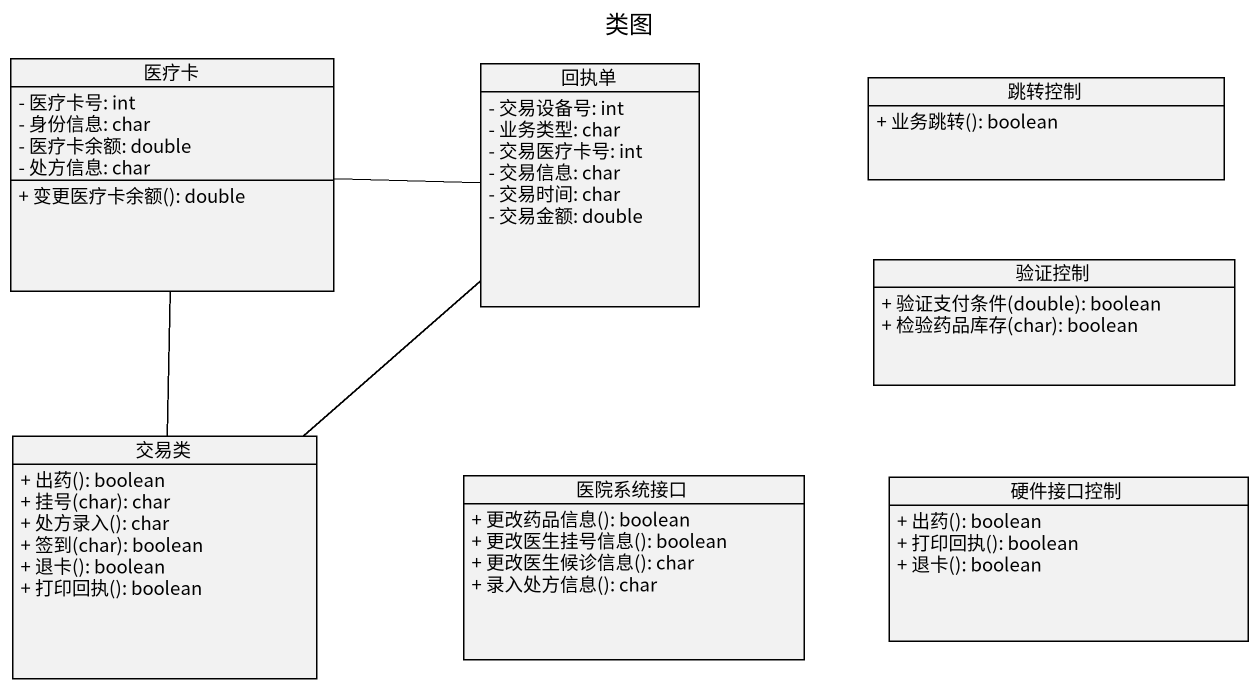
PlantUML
@startuml
title 类图
hide circle
hide empty members
skinparam classAttributeIconSize 0
class 医疗卡 {
  - 医疗卡号: int
  - 身份信息: char
  - 医疗卡余额: double
  - 处方信息: char
  + 变更医疗卡余额(): double
}
class 回执单 {
  - 交易设备号: int
  - 业务类型: char
  - 交易医疗卡号: int
  - 交易信息: char
  - 交易时间: char
  - 交易金额: double
}
class 跳转控制 {
  + 业务跳转(): boolean
}
class 验证控制 {
  + 验证支付条件(double): boolean
  + 检验药品库存(char): boolean
}
class 交易类 {
  + 出药(): boolean
  + 挂号(char): char
  + 处方录入(): char
  + 签到(char): boolean
  + 退卡(): boolean
  + 打印回执(): boolean
}
class 医院系统接口 {
  + 更改药品信息(): boolean
  + 更改医生挂号信息(): boolean
  + 更改医生候诊信息(): char
  + 录入处方信息(): char
}
class 硬件接口控制 {
  + 出药(): boolean
  + 打印回执(): boolean
  + 退卡(): boolean
}
医疗卡 -right- 回执单
医疗卡 -- 交易类
交易类 -up- 回执单
@enduml
